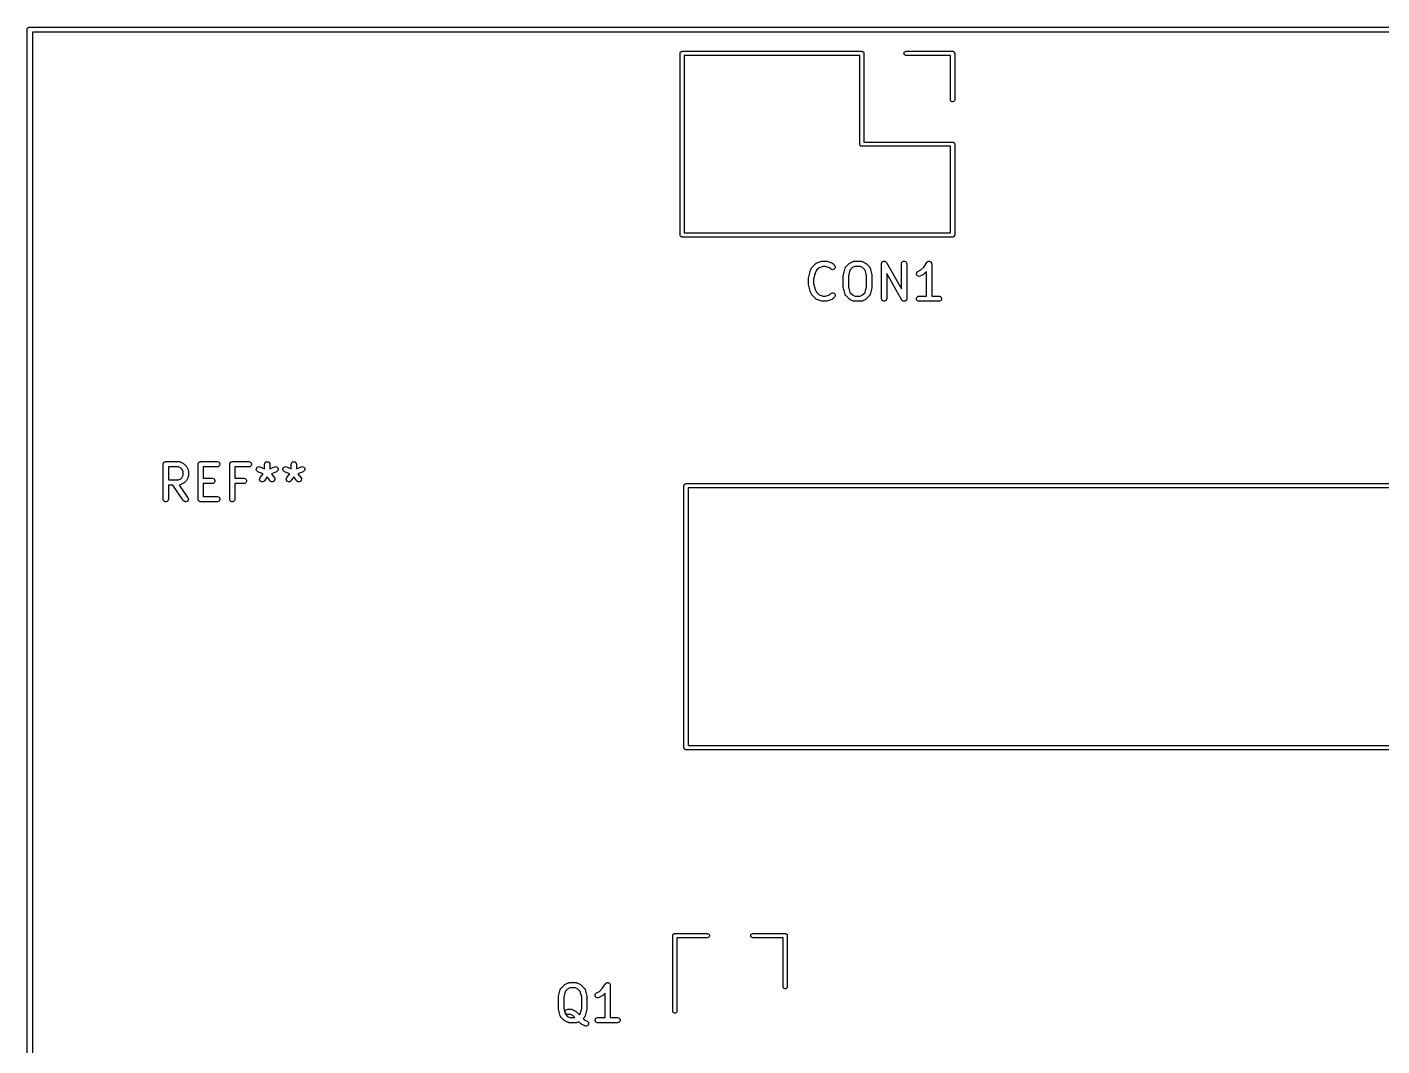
# Model space of a CAD drawing. Extents: x 70 to 225, y -126 to -70.
# Drawn here: x 70.12 to 108.91, y -98.9 to -69.72 of the extents above; entities that cross this region are included whole.
import ezdxf

# ---------------------------------------------------------------- set-up
doc = ezdxf.new("R2010")
doc.units = 0
doc.header["$MEASUREMENT"] = 0
doc.layers.add('BLACK', color=7, linetype='CONTINUOUS')

msp = doc.modelspace()

# ---------------------------------------------------------------- linework, layer by layer
at = {"layer": 'Black'}
for p, q in [((70.125, -69.8), (70.1261, -69.7935)), ((70.125, -126.4), (70.125, -69.8)), ((70.1261, -69.787), (70.1284, -69.7808)), ((70.1261, -69.7935), (70.1261, -69.787)), ((70.1284, -69.7808), (70.1295, -69.7743)), ((70.1295, -69.7743), (70.1328, -69.7687)), ((70.1328, -69.7687), (70.135, -69.7625)), ((70.135, -69.7625), (70.1393, -69.7575)), ((70.1393, -69.7575), (70.1425, -69.7518)), ((70.1425, -69.7518), (70.1476, -69.7476)), ((70.1476, -69.7476), (70.1518, -69.7425)), ((70.1518, -69.7425), (70.1575, -69.7393)), ((70.1575, -69.7393), (70.1625, -69.735)), ((70.1625, -69.735), (70.1687, -69.7328)), ((70.1687, -69.7328), (70.1743, -69.7295)), ((70.1743, -69.7295), (70.1808, -69.7284)), ((70.1808, -69.7284), (70.187, -69.7261)), ((70.187, -69.7261), (70.1935, -69.7261)), ((70.1935, -69.7261), (70.2, -69.725)), ((70.2, -69.725), (225.2, -69.725)), ((70.275, -69.875), (70.275, -126.325)), ((225.125, -69.875), (70.275, -69.875)), ((88.8213, -70.4773), (88.8223, -70.4722)), ((88.8213, -75.6773), (88.8213, -70.4773)), ((88.8223, -70.4669), (88.8241, -70.462)), ((88.8223, -70.4722), (88.8223, -70.4669)), ((88.8241, -70.462), (88.825, -70.4568)), ((88.825, -70.4568), (88.8276, -70.4523)), ((88.8276, -70.4523), (88.8294, -70.4473)), ((88.8294, -70.4473), (88.8328, -70.4433)), ((88.8328, -70.4433), (88.8354, -70.4388)), ((88.8354, -70.4388), (88.8394, -70.4354)), ((88.8394, -70.4354), (88.8428, -70.4314)), ((88.8428, -70.4314), (88.8473, -70.4287)), ((88.8473, -70.4287), (88.8513, -70.4254)), ((88.8513, -70.4254), (88.8563, -70.4236)), ((88.8563, -70.4236), (88.8608, -70.421)), ((88.8608, -70.421), (88.866, -70.42)), ((88.866, -70.42), (88.8709, -70.4182)), ((88.8709, -70.4182), (88.8762, -70.4182)), ((88.8762, -70.4182), (88.8813, -70.4173)), ((88.8813, -70.4173), (94.0213, -70.4173)), ((88.9413, -70.5373), (88.9413, -75.6173)), ((93.9613, -70.5373), (88.9413, -70.5373)), ((93.9613, -73.0773), (93.9613, -70.5373)), ((94.0213, -70.4173), (94.0265, -70.4182)), ((94.0265, -70.4182), (94.0318, -70.4182)), ((94.0318, -70.4182), (94.0367, -70.42)), ((94.0367, -70.42), (94.0419, -70.421)), ((94.0419, -70.421), (94.0464, -70.4236)), ((94.0464, -70.4236), (94.0513, -70.4254)), ((94.0513, -70.4254), (94.0554, -70.4287)), ((94.0554, -70.4287), (94.0599, -70.4314)), ((94.0599, -70.4314), (94.0633, -70.4354)), ((94.0633, -70.4354), (94.0673, -70.4388)), ((94.0673, -70.4388), (94.0699, -70.4433)), ((94.0699, -70.4433), (94.0733, -70.4473)), ((94.0733, -70.4473), (94.0751, -70.4523)), ((94.0751, -70.4523), (94.0777, -70.4568)), ((94.0777, -70.4568), (94.0786, -70.462)), ((94.0786, -70.462), (94.0804, -70.4669)), ((94.0804, -70.4669), (94.0804, -70.4722)), ((94.0804, -70.4722), (94.0814, -70.4773)), ((94.0814, -70.4773), (94.0814, -73.0173)), ((95.2323, -70.4669), (95.2394, -70.4473)), ((95.2323, -70.4878), (95.2323, -70.4669)), ((95.2394, -70.5073), (95.2323, -70.4878)), ((95.2394, -70.4473), (95.2528, -70.4314)), ((95.2528, -70.5233), (95.2394, -70.5073)), ((95.2528, -70.4314), (95.2708, -70.421)), ((95.2708, -70.5337), (95.2528, -70.5233)), ((95.2708, -70.421), (95.2913, -70.4173)), ((95.2913, -70.5373), (95.2708, -70.5337)), ((95.2913, -70.4173), (96.6213, -70.4173)), ((96.5613, -70.5373), (95.2913, -70.5373)), ((96.5613, -71.8073), (96.5613, -70.5373)), ((96.6213, -70.4173), (96.6265, -70.4182)), ((96.6265, -70.4182), (96.6318, -70.4182)), ((96.6318, -70.4182), (96.6367, -70.42)), ((96.6367, -70.42), (96.6419, -70.421)), ((96.6419, -70.421), (96.6464, -70.4236)), ((96.6464, -70.4236), (96.6513, -70.4254)), ((96.6513, -70.4254), (96.6554, -70.4287)), ((96.6554, -70.4287), (96.6599, -70.4314)), ((96.6599, -70.4314), (96.6633, -70.4354)), ((96.6633, -70.4354), (96.6673, -70.4388)), ((96.6673, -70.4388), (96.6699, -70.4433)), ((96.6699, -70.4433), (96.6733, -70.4473)), ((96.6733, -70.4473), (96.6751, -70.4523)), ((96.6751, -70.4523), (96.6777, -70.4568)), ((96.6777, -70.4568), (96.6786, -70.462)), ((96.6786, -70.462), (96.6804, -70.4669)), ((96.6804, -70.4669), (96.6804, -70.4722)), ((96.6804, -70.4722), (96.6813, -70.4773)), ((96.6813, -70.4773), (96.6813, -71.8073)), ((96.565, -71.8279), (96.5613, -71.8073)), ((96.5754, -71.8459), (96.565, -71.8279)), ((96.5913, -71.8593), (96.5754, -71.8459)), ((96.6109, -71.8664), (96.5913, -71.8593)), ((96.6318, -71.8664), (96.6109, -71.8664)), ((96.6513, -71.8593), (96.6318, -71.8664)), ((96.6673, -71.8459), (96.6513, -71.8593)), ((96.6777, -71.8279), (96.6673, -71.8459)), ((96.6813, -71.8073), (96.6777, -71.8279)), ((93.9623, -73.0825), (93.9613, -73.0773)), ((93.9623, -73.0878), (93.9623, -73.0825)), ((93.9641, -73.0927), (93.9623, -73.0878)), ((93.965, -73.0979), (93.9641, -73.0927)), ((93.9676, -73.1024), (93.965, -73.0979)), ((93.9694, -73.1073), (93.9676, -73.1024)), ((93.9728, -73.1114), (93.9694, -73.1073)), ((93.9754, -73.1159), (93.9728, -73.1114)), ((93.9794, -73.1193), (93.9754, -73.1159)), ((93.9828, -73.1233), (93.9794, -73.1193)), ((93.9873, -73.1259), (93.9828, -73.1233)), ((93.9913, -73.1293), (93.9873, -73.1259)), ((93.9963, -73.1311), (93.9913, -73.1293)), ((94.0008, -73.1337), (93.9963, -73.1311)), ((94.006, -73.1346), (94.0008, -73.1337)), ((94.0109, -73.1364), (94.006, -73.1346)), ((94.0162, -73.1364), (94.0109, -73.1364)), ((94.0213, -73.1373), (94.0162, -73.1364)), ((96.5613, -73.1373), (94.0213, -73.1373)), ((94.0814, -73.0173), (96.6213, -73.0173)), ((96.5613, -75.6173), (96.5613, -73.1373)), ((96.6213, -73.0173), (96.6265, -73.0182)), ((96.6265, -73.0182), (96.6318, -73.0182)), ((96.6318, -73.0182), (96.6367, -73.02)), ((96.6367, -73.02), (96.6419, -73.021)), ((96.6419, -73.021), (96.6464, -73.0236)), ((96.6464, -73.0236), (96.6513, -73.0254)), ((96.6513, -73.0254), (96.6554, -73.0287)), ((96.6554, -73.0287), (96.6599, -73.0314)), ((96.6599, -73.0314), (96.6633, -73.0354)), ((96.6633, -73.0354), (96.6673, -73.0388)), ((96.6673, -73.0388), (96.6699, -73.0433)), ((96.6699, -73.0433), (96.6733, -73.0473)), ((96.6733, -73.0473), (96.6751, -73.0523)), ((96.6751, -73.0523), (96.6777, -73.0568)), ((96.6777, -73.0568), (96.6786, -73.062)), ((96.6786, -73.062), (96.6804, -73.0669)), ((96.6804, -73.0669), (96.6804, -73.0722)), ((96.6804, -73.0722), (96.6813, -73.0773)), ((96.6813, -73.0773), (96.6813, -75.6773)), ((88.9413, -75.6173), (96.5613, -75.6173)), ((88.8223, -75.6825), (88.8213, -75.6773)), ((88.8223, -75.6878), (88.8223, -75.6825)), ((88.8241, -75.6927), (88.8223, -75.6878)), ((88.825, -75.6979), (88.8241, -75.6927)), ((88.8276, -75.7024), (88.825, -75.6979)), ((88.8294, -75.7073), (88.8276, -75.7024)), ((88.8328, -75.7114), (88.8294, -75.7073)), ((88.8354, -75.7159), (88.8328, -75.7114)), ((88.8394, -75.7193), (88.8354, -75.7159)), ((88.8428, -75.7233), (88.8394, -75.7193)), ((88.8473, -75.7259), (88.8428, -75.7233)), ((88.8513, -75.7293), (88.8473, -75.7259)), ((88.8563, -75.7311), (88.8513, -75.7293)), ((88.8608, -75.7337), (88.8563, -75.7311)), ((88.866, -75.7346), (88.8608, -75.7337)), ((88.8709, -75.7364), (88.866, -75.7346)), ((88.8762, -75.7364), (88.8709, -75.7364)), ((88.8813, -75.7373), (88.8762, -75.7364)), ((96.6213, -75.7373), (88.8813, -75.7373)), ((96.6265, -75.7364), (96.6213, -75.7373)), ((96.6318, -75.7364), (96.6265, -75.7364)), ((96.6367, -75.7346), (96.6318, -75.7364)), ((96.6419, -75.7337), (96.6367, -75.7346)), ((96.6464, -75.7311), (96.6419, -75.7337)), ((96.6513, -75.7293), (96.6464, -75.7311)), ((96.6554, -75.7259), (96.6513, -75.7293)), ((96.6599, -75.7233), (96.6554, -75.7259)), ((96.6633, -75.7193), (96.6599, -75.7233)), ((96.6673, -75.7159), (96.6633, -75.7193)), ((96.6699, -75.7114), (96.6673, -75.7159)), ((96.6733, -75.7073), (96.6699, -75.7114)), ((96.6751, -75.7024), (96.6733, -75.7073)), ((96.6777, -75.6979), (96.6751, -75.7024)), ((96.6786, -75.6927), (96.6777, -75.6979)), ((96.6804, -75.6878), (96.6786, -75.6927)), ((96.6813, -75.6773), (96.6804, -75.6825)), ((96.6804, -75.6825), (96.6804, -75.6878)), ((92.4939, -76.9128), (92.5415, -76.7223)), ((92.5415, -76.7223), (92.5449, -76.7148)), ((92.5449, -76.7148), (92.5472, -76.7069)), ((92.5472, -76.7069), (92.5948, -76.6117)), ((92.5948, -76.6117), (92.602, -76.602)), ((92.602, -76.602), (92.6089, -76.5922)), ((92.6089, -76.5922), (92.7041, -76.497)), ((92.6851, -76.7667), (92.6417, -76.9402)), ((92.7235, -76.6897), (92.6851, -76.7667)), ((92.7041, -76.497), (92.7077, -76.4945)), ((92.7077, -76.4945), (92.7105, -76.4913)), ((92.7105, -76.4913), (92.7182, -76.4871)), ((92.7182, -76.4871), (92.7254, -76.482)), ((92.7977, -76.6156), (92.7235, -76.6897)), ((92.7254, -76.482), (92.7296, -76.4809)), ((92.7296, -76.4809), (92.7334, -76.4788)), ((92.7334, -76.4788), (92.8763, -76.4312)), ((92.9122, -76.5774), (92.7977, -76.6156)), ((92.8763, -76.4312), (92.8882, -76.4295)), ((92.8882, -76.4295), (92.9, -76.4274)), ((92.9, -76.4274), (92.9952, -76.4274)), ((92.9831, -76.5774), (92.9122, -76.5774)), ((93.0976, -76.6156), (92.9831, -76.5774)), ((92.9952, -76.4274), (93.0071, -76.4295)), ((93.0071, -76.4295), (93.019, -76.4312)), ((93.019, -76.4312), (93.1618, -76.4788)), ((93.1327, -76.6507), (93.0976, -76.6156)), ((93.154, -76.6656), (93.1327, -76.6507)), ((93.1792, -76.6723), (93.154, -76.6656)), ((93.1618, -76.4788), (93.1656, -76.4809)), ((93.1656, -76.4809), (93.1698, -76.482)), ((93.1698, -76.482), (93.177, -76.4871)), ((93.177, -76.4871), (93.1847, -76.4913)), ((93.2051, -76.6701), (93.1792, -76.6723)), ((93.1847, -76.4913), (93.1876, -76.4945)), ((93.1876, -76.4945), (93.1911, -76.497)), ((93.1911, -76.497), (93.2387, -76.5446)), ((93.2287, -76.6591), (93.2051, -76.6701)), ((93.2472, -76.6406), (93.2287, -76.6591)), ((93.2387, -76.5446), (93.2537, -76.5659)), ((93.2582, -76.617), (93.2472, -76.6406)), ((93.2537, -76.5659), (93.2604, -76.5911)), ((93.2604, -76.5911), (93.2582, -76.617)), ((93.4939, -76.8175), (93.5415, -76.627)), ((93.5415, -76.627), (93.5445, -76.6205)), ((93.5445, -76.6205), (93.5463, -76.6135)), ((93.5463, -76.6135), (93.5497, -76.6087)), ((93.5497, -76.6087), (93.5521, -76.6033)), ((93.5521, -76.6033), (93.5571, -76.5981)), ((93.5571, -76.5981), (93.5613, -76.5922)), ((93.5613, -76.5922), (93.6565, -76.497)), ((93.682, -76.6836), (93.6417, -76.8449)), ((93.6565, -76.497), (93.6663, -76.4901)), ((93.6663, -76.4901), (93.676, -76.4829)), ((93.676, -76.4829), (93.7712, -76.4353)), ((93.754, -76.6116), (93.682, -76.6836)), ((93.8225, -76.5774), (93.754, -76.6116)), ((93.7712, -76.4353), (93.7754, -76.4341)), ((93.7754, -76.4341), (93.7791, -76.4319)), ((93.7791, -76.4319), (93.7878, -76.4304)), ((93.7878, -76.4304), (93.7962, -76.4279)), ((93.7962, -76.4279), (93.8005, -76.4281)), ((93.8005, -76.4281), (93.8048, -76.4274)), ((93.8048, -76.4274), (93.9952, -76.4274)), ((93.9775, -76.5774), (93.8225, -76.5774)), ((94.046, -76.6116), (93.9775, -76.5774)), ((93.9952, -76.4274), (93.9995, -76.4281)), ((93.9995, -76.4281), (94.0038, -76.4279)), ((94.0038, -76.4279), (94.0122, -76.4304)), ((94.0122, -76.4304), (94.0209, -76.4319)), ((94.0209, -76.4319), (94.0246, -76.4341)), ((94.0246, -76.4341), (94.0288, -76.4353)), ((94.0288, -76.4353), (94.124, -76.4829)), ((94.118, -76.6836), (94.046, -76.6116)), ((94.1583, -76.8449), (94.118, -76.6836)), ((94.124, -76.4829), (94.1337, -76.4901)), ((94.1337, -76.4901), (94.1435, -76.497)), ((94.1435, -76.497), (94.2387, -76.5922)), ((94.2387, -76.5922), (94.2429, -76.5981)), ((94.2429, -76.5981), (94.2479, -76.6033)), ((94.2479, -76.6033), (94.2503, -76.6087)), ((94.2503, -76.6087), (94.2537, -76.6135)), ((94.2537, -76.6135), (94.2555, -76.6205)), ((94.2555, -76.6205), (94.2585, -76.627)), ((94.2585, -76.627), (94.3061, -76.8175)), ((94.5869, -76.5024), (94.5881, -76.4958)), ((94.5869, -77.5024), (94.5869, -76.5024)), ((94.5881, -76.489), (94.5903, -76.483)), ((94.5881, -76.4958), (94.5881, -76.489)), ((94.5903, -76.483), (94.5914, -76.4767)), ((94.5914, -76.4767), (94.5948, -76.4709)), ((94.5948, -76.4709), (94.5971, -76.4646)), ((94.5971, -76.4646), (94.6013, -76.4597)), ((94.6013, -76.4597), (94.6045, -76.4542)), ((94.6045, -76.4542), (94.6096, -76.4498)), ((94.6096, -76.4498), (94.614, -76.4447)), ((94.614, -76.4447), (94.6195, -76.4415)), ((94.6195, -76.4415), (94.6244, -76.4374)), ((94.6244, -76.4374), (94.6307, -76.4351)), ((94.6307, -76.4351), (94.6366, -76.4318)), ((94.6366, -76.4318), (94.6429, -76.4307)), ((94.6429, -76.4307), (94.6489, -76.4285)), ((94.6489, -76.4285), (94.6556, -76.4285)), ((94.6556, -76.4285), (94.6622, -76.4274)), ((94.6622, -76.4274), (94.6685, -76.4285)), ((94.6685, -76.4285), (94.6749, -76.4285)), ((94.6749, -76.4285), (94.6813, -76.4308)), ((94.6813, -76.4308), (94.6879, -76.432)), ((94.6879, -76.432), (94.6934, -76.4352)), ((94.6934, -76.4352), (94.6994, -76.4374)), ((94.6994, -76.4374), (94.7046, -76.4418)), ((94.7046, -76.4418), (94.7104, -76.4451)), ((94.7104, -76.4451), (94.7145, -76.4501)), ((94.7145, -76.4501), (94.7194, -76.4542)), ((94.7194, -76.4542), (94.7227, -76.46)), ((94.7227, -76.46), (94.727, -76.4652)), ((94.727, -76.4652), (95.1583, -77.22)), ((95.1682, -77.5396), (94.7369, -76.7848)), ((94.7369, -76.7848), (94.7369, -77.5024)), ((95.1583, -76.5024), (95.1629, -76.4767)), ((95.1583, -77.22), (95.1583, -76.5024)), ((95.1629, -76.4767), (95.1759, -76.4542)), ((95.1759, -76.4542), (95.1958, -76.4374)), ((95.1958, -76.4374), (95.2203, -76.4285)), ((95.2203, -76.4285), (95.2464, -76.4285)), ((95.2464, -76.4285), (95.2708, -76.4374)), ((95.2708, -76.4374), (95.2908, -76.4542)), ((95.2908, -76.4542), (95.3038, -76.4767)), ((95.3038, -76.4767), (95.3083, -76.5024)), ((95.3083, -76.5024), (95.3083, -77.5024)), ((95.587, -76.7836), (95.5931, -76.7583)), ((95.59, -76.8095), (95.587, -76.7836)), ((95.5931, -76.7583), (95.6074, -76.7365)), ((95.6074, -76.7365), (95.6284, -76.721)), ((95.6284, -76.721), (95.7127, -76.6788)), ((95.7127, -76.6788), (95.7941, -76.5975)), ((95.7941, -76.5975), (95.8852, -76.4608)), ((95.8102, -76.7935), (95.8003, -76.8004)), ((95.8726, -76.7311), (95.8102, -76.7935)), ((95.8726, -77.4274), (95.8726, -76.7311)), ((95.8852, -76.4608), (95.8881, -76.4578)), ((95.8881, -76.4578), (95.8902, -76.4542)), ((95.8902, -76.4542), (95.897, -76.4484)), ((95.897, -76.4484), (95.9032, -76.4419)), ((95.9032, -76.4419), (95.9069, -76.4401)), ((95.9069, -76.4401), (95.9101, -76.4374)), ((95.9101, -76.4374), (95.9185, -76.4344)), ((95.9185, -76.4344), (95.9266, -76.4304)), ((95.9266, -76.4304), (95.9307, -76.4299)), ((95.9307, -76.4299), (95.9346, -76.4285)), ((95.9346, -76.4285), (95.9435, -76.4285)), ((95.9435, -76.4285), (95.9524, -76.4275)), ((95.9524, -76.4275), (95.9565, -76.4285)), ((95.9565, -76.4285), (95.9606, -76.4285)), ((95.9606, -76.4285), (95.9691, -76.4316)), ((95.9691, -76.4316), (95.9778, -76.4337)), ((95.9778, -76.4337), (95.9812, -76.436)), ((95.9812, -76.436), (95.9851, -76.4374)), ((95.9851, -76.4374), (95.992, -76.4432)), ((95.992, -76.4432), (95.9994, -76.4481)), ((95.9994, -76.4481), (96.0019, -76.4515)), ((96.0019, -76.4515), (96.0051, -76.4542)), ((96.0051, -76.4542), (96.0095, -76.4619)), ((96.0095, -76.4619), (96.0148, -76.4691)), ((96.0148, -76.4691), (96.016, -76.4731)), ((96.016, -76.4731), (96.0181, -76.4767)), ((96.0181, -76.4767), (96.0197, -76.4855)), ((96.0197, -76.4855), (96.0222, -76.4941)), ((96.0222, -76.4941), (96.0219, -76.4983)), ((96.0219, -76.4983), (96.0226, -76.5024)), ((96.0226, -76.5024), (96.0226, -77.4274)), ((92.4917, -76.931), (92.4933, -76.9219)), ((92.4917, -77.0738), (92.4917, -76.931)), ((92.4933, -77.0828), (92.4917, -77.0738)), ((92.4933, -76.9219), (92.4939, -76.9128)), ((92.4939, -77.092), (92.4933, -77.0828)), ((92.5415, -77.2825), (92.4939, -77.092)), ((92.6417, -76.9402), (92.6417, -77.0646)), ((92.6417, -77.0646), (92.6851, -77.2381)), ((93.4917, -76.8357), (93.4933, -76.8267)), ((93.4917, -77.169), (93.4917, -76.8357)), ((93.4933, -77.1781), (93.4917, -77.169)), ((93.4933, -76.8267), (93.4939, -76.8175)), ((93.4939, -77.1872), (93.4933, -77.1781)), ((93.6417, -76.8449), (93.6417, -77.1598)), ((93.6417, -77.1598), (93.682, -77.3212)), ((94.118, -77.3212), (94.1583, -77.1598)), ((94.1583, -77.1598), (94.1583, -76.8449)), ((94.3061, -76.8175), (94.3067, -76.8267)), ((94.3067, -77.1781), (94.3061, -77.1872)), ((94.3067, -76.8267), (94.3083, -76.8357)), ((94.3083, -77.169), (94.3067, -77.1781)), ((94.3083, -76.8357), (94.3083, -77.169)), ((95.6017, -76.8328), (95.59, -76.8095)), ((95.6206, -76.8507), (95.6017, -76.8328)), ((95.6445, -76.861), (95.6206, -76.8507)), ((95.6705, -76.8626), (95.6445, -76.861)), ((95.6954, -76.8552), (95.6705, -76.8626)), ((95.7907, -76.8076), (95.6954, -76.8552)), ((95.8003, -76.8004), (95.7907, -76.8076)), ((92.5449, -77.29), (92.5415, -77.2825)), ((92.5472, -77.2978), (92.5449, -77.29)), ((92.5948, -77.3931), (92.5472, -77.2978)), ((92.602, -77.4027), (92.5948, -77.3931)), ((92.6089, -77.4126), (92.602, -77.4027)), ((92.7041, -77.5078), (92.6089, -77.4126)), ((92.6851, -77.2381), (92.7235, -77.3151)), ((92.7077, -77.5103), (92.7041, -77.5078)), ((92.7105, -77.5135), (92.7077, -77.5103)), ((92.7182, -77.5177), (92.7105, -77.5135)), ((92.7254, -77.5227), (92.7182, -77.5177)), ((92.7235, -77.3151), (92.7977, -77.3892)), ((92.7296, -77.5239), (92.7254, -77.5227)), ((92.7334, -77.5259), (92.7296, -77.5239)), ((92.8763, -77.5735), (92.7334, -77.5259)), ((92.7977, -77.3892), (92.9122, -77.4274)), ((92.8882, -77.5753), (92.8763, -77.5735)), ((92.9122, -77.4274), (92.9831, -77.4274)), ((92.9831, -77.4274), (93.0976, -77.3892)), ((93.019, -77.5735), (93.0071, -77.5753)), ((93.1618, -77.5259), (93.019, -77.5735)), ((93.0976, -77.3892), (93.1327, -77.3541)), ((93.1327, -77.3541), (93.154, -77.3392)), ((93.154, -77.3392), (93.1792, -77.3324)), ((93.1656, -77.5239), (93.1618, -77.5259)), ((93.1698, -77.5227), (93.1656, -77.5239)), ((93.177, -77.5177), (93.1698, -77.5227)), ((93.1847, -77.5135), (93.177, -77.5177)), ((93.1792, -77.3324), (93.2051, -77.3347)), ((93.1876, -77.5103), (93.1847, -77.5135)), ((93.1911, -77.5078), (93.1876, -77.5103)), ((93.2387, -77.4602), (93.1911, -77.5078)), ((93.2051, -77.3347), (93.2287, -77.3457)), ((93.2287, -77.3457), (93.2472, -77.3641)), ((93.2537, -77.4388), (93.2387, -77.4602)), ((93.2472, -77.3641), (93.2582, -77.3877)), ((93.2604, -77.4137), (93.2537, -77.4388)), ((93.2582, -77.3877), (93.2604, -77.4137)), ((93.5415, -77.3777), (93.4939, -77.1872)), ((93.5445, -77.3843), (93.5415, -77.3777)), ((93.5463, -77.3912), (93.5445, -77.3843)), ((93.5497, -77.3961), (93.5463, -77.3912)), ((93.5521, -77.4015), (93.5497, -77.3961)), ((93.5571, -77.4067), (93.5521, -77.4015)), ((93.5613, -77.4126), (93.5571, -77.4067)), ((93.6565, -77.5078), (93.5613, -77.4126)), ((93.6663, -77.5147), (93.6565, -77.5078)), ((93.676, -77.5218), (93.6663, -77.5147)), ((93.7712, -77.5695), (93.676, -77.5218)), ((93.682, -77.3212), (93.754, -77.3931)), ((93.754, -77.3931), (93.8225, -77.4274)), ((93.7754, -77.5707), (93.7712, -77.5695)), ((93.7791, -77.5729), (93.7754, -77.5707)), ((93.7878, -77.5744), (93.7791, -77.5729)), ((93.7962, -77.5769), (93.7878, -77.5744)), ((93.8225, -77.4274), (93.9775, -77.4274)), ((93.9775, -77.4274), (94.046, -77.3931)), ((94.0122, -77.5744), (94.0038, -77.5769)), ((94.0209, -77.5729), (94.0122, -77.5744)), ((94.0246, -77.5707), (94.0209, -77.5729)), ((94.0288, -77.5695), (94.0246, -77.5707)), ((94.124, -77.5218), (94.0288, -77.5695)), ((94.046, -77.3931), (94.118, -77.3212)), ((94.1337, -77.5147), (94.124, -77.5218)), ((94.1435, -77.5078), (94.1337, -77.5147)), ((94.2387, -77.4126), (94.1435, -77.5078)), ((94.2429, -77.4067), (94.2387, -77.4126)), ((94.2479, -77.4015), (94.2429, -77.4067)), ((94.2503, -77.3961), (94.2479, -77.4015)), ((94.2537, -77.3912), (94.2503, -77.3961)), ((94.2555, -77.3843), (94.2537, -77.3912)), ((94.2585, -77.3777), (94.2555, -77.3843)), ((94.3061, -77.1872), (94.2585, -77.3777)), ((94.5914, -77.528), (94.5869, -77.5024)), ((94.6045, -77.5506), (94.5914, -77.528)), ((94.6244, -77.5673), (94.6045, -77.5506)), ((94.6489, -77.5762), (94.6244, -77.5673)), ((94.6994, -77.5673), (94.6749, -77.5762)), ((94.7194, -77.5506), (94.6994, -77.5673)), ((94.7324, -77.528), (94.7194, -77.5506)), ((94.7369, -77.5024), (94.7324, -77.528)), ((95.1725, -77.5448), (95.1682, -77.5396)), ((95.1759, -77.5506), (95.1725, -77.5448)), ((95.1808, -77.5547), (95.1759, -77.5506)), ((95.1849, -77.5596), (95.1808, -77.5547)), ((95.1907, -77.563), (95.1849, -77.5596)), ((95.1958, -77.5673), (95.1907, -77.563)), ((95.2018, -77.5695), (95.1958, -77.5673)), ((95.2074, -77.5727), (95.2018, -77.5695)), ((95.214, -77.5739), (95.2074, -77.5727)), ((95.2203, -77.5762), (95.214, -77.5739)), ((95.2524, -77.5741), (95.2464, -77.5762)), ((95.2587, -77.573), (95.2524, -77.5741)), ((95.2645, -77.5696), (95.2587, -77.573)), ((95.2708, -77.5673), (95.2645, -77.5696)), ((95.2757, -77.5632), (95.2708, -77.5673)), ((95.2813, -77.56), (95.2757, -77.5632)), ((95.2856, -77.5549), (95.2813, -77.56)), ((95.2908, -77.5506), (95.2856, -77.5549)), ((95.294, -77.5451), (95.2908, -77.5506)), ((95.2981, -77.5402), (95.294, -77.5451)), ((95.3004, -77.5339), (95.2981, -77.5402)), ((95.3038, -77.528), (95.3004, -77.5339)), ((95.3049, -77.5217), (95.3038, -77.528)), ((95.3071, -77.5157), (95.3049, -77.5217)), ((95.3072, -77.509), (95.3071, -77.5157)), ((95.3083, -77.5024), (95.3072, -77.509)), ((95.588, -77.4894), (95.597, -77.4649)), ((95.588, -77.5154), (95.588, -77.4894)), ((95.597, -77.5399), (95.588, -77.5154)), ((95.597, -77.4649), (95.6137, -77.4449)), ((95.6137, -77.5598), (95.597, -77.5399)), ((95.6137, -77.4449), (95.6363, -77.4319)), ((95.6363, -77.5729), (95.6137, -77.5598)), ((95.6363, -77.4319), (95.6619, -77.4274)), ((95.6619, -77.5774), (95.6363, -77.5729)), ((95.6619, -77.4274), (95.8726, -77.4274)), ((96.0226, -77.4274), (96.2333, -77.4274)), ((96.2333, -77.4274), (96.259, -77.4319)), ((96.259, -77.5729), (96.2333, -77.5774)), ((96.259, -77.4319), (96.2815, -77.4449)), ((96.2815, -77.5598), (96.259, -77.5729)), ((96.2815, -77.4449), (96.2983, -77.4649)), ((96.2983, -77.5399), (96.2815, -77.5598)), ((96.2983, -77.4649), (96.3072, -77.4894)), ((96.3072, -77.5154), (96.2983, -77.5399)), ((96.3072, -77.4894), (96.3072, -77.5154)), ((92.9, -77.5774), (92.8882, -77.5753)), ((92.9952, -77.5774), (92.9, -77.5774)), ((93.0071, -77.5753), (92.9952, -77.5774)), ((93.8005, -77.5766), (93.7962, -77.5769)), ((93.8048, -77.5774), (93.8005, -77.5766)), ((93.9952, -77.5774), (93.8048, -77.5774)), ((93.9995, -77.5766), (93.9952, -77.5774)), ((94.0038, -77.5769), (93.9995, -77.5766)), ((94.6749, -77.5762), (94.6489, -77.5762)), ((95.2267, -77.5762), (95.2203, -77.5762)), ((95.233, -77.5774), (95.2267, -77.5762)), ((95.2396, -77.5762), (95.233, -77.5774)), ((95.2464, -77.5762), (95.2396, -77.5762)), ((96.2333, -77.5774), (95.6619, -77.5774)), ((74.0214, -82.2294), (74.0236, -82.2232)), ((74.0214, -82.2359), (74.0214, -82.2294)), ((74.0236, -82.2232), (74.0248, -82.2167)), ((74.0248, -82.2167), (74.028, -82.211)), ((74.028, -82.211), (74.0303, -82.2049)), ((74.0303, -82.2049), (74.0345, -82.1999)), ((74.0345, -82.1999), (74.0378, -82.1942)), ((74.0378, -82.1942), (74.0428, -82.19)), ((74.0428, -82.19), (74.047, -82.1849)), ((74.047, -82.1849), (74.0527, -82.1816)), ((74.0527, -82.1816), (74.0577, -82.1774)), ((74.0577, -82.1774), (74.0639, -82.1752)), ((74.0639, -82.1752), (74.0696, -82.1719)), ((74.0696, -82.1719), (74.076, -82.1708)), ((74.076, -82.1708), (74.0822, -82.1685)), ((74.0822, -82.1685), (74.0888, -82.1685)), ((74.0888, -82.1685), (74.0952, -82.1674)), ((74.0952, -82.1674), (74.4762, -82.1674)), ((74.4762, -82.1674), (74.4804, -82.1681)), ((74.4804, -82.1681), (74.4848, -82.1679)), ((74.4848, -82.1679), (74.4932, -82.1704)), ((74.4932, -82.1704), (74.5018, -82.1719)), ((74.5018, -82.1719), (74.5056, -82.1741)), ((74.5056, -82.1741), (74.5097, -82.1753)), ((74.5097, -82.1753), (74.605, -82.2229)), ((74.605, -82.2229), (74.6146, -82.2301)), ((75.0214, -82.2294), (75.0236, -82.2232)), ((75.0214, -82.2359), (75.0214, -82.2294)), ((75.0236, -82.2232), (75.0248, -82.2167)), ((75.0248, -82.2167), (75.028, -82.211)), ((75.028, -82.211), (75.0303, -82.2049)), ((75.0303, -82.2049), (75.0345, -82.1999)), ((75.0345, -82.1999), (75.0378, -82.1942)), ((75.0378, -82.1942), (75.0428, -82.19)), ((75.0428, -82.19), (75.047, -82.1849)), ((75.047, -82.1849), (75.0527, -82.1816)), ((75.0527, -82.1816), (75.0577, -82.1774)), ((75.0577, -82.1774), (75.0639, -82.1752)), ((75.0639, -82.1752), (75.0696, -82.1719)), ((75.0696, -82.1719), (75.076, -82.1708)), ((75.076, -82.1708), (75.0822, -82.1685)), ((75.0822, -82.1685), (75.0888, -82.1685)), ((75.0888, -82.1685), (75.0952, -82.1674)), ((75.0952, -82.1674), (75.5714, -82.1674)), ((75.5714, -82.1674), (75.5971, -82.1719)), ((75.5971, -82.1719), (75.6196, -82.1849)), ((75.6196, -82.1849), (75.6364, -82.2049)), ((75.6364, -82.2049), (75.6453, -82.2294)), ((75.6453, -82.2294), (75.6453, -82.2554)), ((75.9261, -82.2294), (75.9284, -82.2232)), ((75.9261, -82.2359), (75.9261, -82.2294)), ((75.9284, -82.2232), (75.9295, -82.2167)), ((75.9295, -82.2167), (75.9328, -82.211)), ((75.9328, -82.211), (75.935, -82.2049)), ((75.935, -82.2049), (75.9393, -82.1999)), ((75.9393, -82.1999), (75.9425, -82.1942)), ((75.9425, -82.1942), (75.9476, -82.19)), ((75.9476, -82.19), (75.9518, -82.1849)), ((75.9518, -82.1849), (75.9575, -82.1816)), ((75.9575, -82.1816), (75.9625, -82.1774)), ((75.9625, -82.1774), (75.9687, -82.1752)), ((75.9687, -82.1752), (75.9743, -82.1719)), ((75.9743, -82.1719), (75.9808, -82.1708)), ((75.9808, -82.1708), (75.987, -82.1685)), ((75.987, -82.1685), (75.9935, -82.1685)), ((75.9935, -82.1685), (76, -82.1674)), ((76, -82.1674), (76.4762, -82.1674)), ((76.4762, -82.1674), (76.5018, -82.1719)), ((76.5018, -82.1719), (76.5244, -82.1849)), ((76.5244, -82.1849), (76.5411, -82.2049)), ((76.5411, -82.2049), (76.5501, -82.2294)), ((76.5501, -82.2294), (76.5501, -82.2554)), ((76.925, -82.2424), (76.9295, -82.2167)), ((76.9295, -82.2167), (76.9425, -82.1942)), ((76.9425, -82.1942), (76.9625, -82.1774)), ((76.9625, -82.1774), (76.987, -82.1685)), ((76.987, -82.1685), (77.013, -82.1685)), ((77.013, -82.1685), (77.0375, -82.1774)), ((77.0375, -82.1774), (77.0575, -82.1942)), ((77.0575, -82.1942), (77.0705, -82.2167)), ((77.0705, -82.2167), (77.075, -82.2424)), ((77.6869, -82.2424), (77.6914, -82.2167)), ((77.6914, -82.2167), (77.7045, -82.1942)), ((77.7045, -82.1942), (77.7244, -82.1774)), ((77.7244, -82.1774), (77.7489, -82.1685)), ((77.7489, -82.1685), (77.7749, -82.1685)), ((77.7749, -82.1685), (77.7994, -82.1774)), ((77.7994, -82.1774), (77.8194, -82.1942)), ((77.8194, -82.1942), (77.8324, -82.2167)), ((77.8324, -82.2167), (77.8369, -82.2424)), ((74.0202, -82.2424), (74.0214, -82.2359)), ((74.0202, -83.2424), (74.0202, -82.2424)), ((74.1702, -82.3174), (74.1702, -82.6912)), ((74.4585, -82.3174), (74.1702, -82.3174)), ((74.527, -82.3516), (74.4585, -82.3174)), ((74.5574, -82.382), (74.527, -82.3516)), ((74.5917, -82.4506), (74.5574, -82.382)), ((74.5574, -82.6265), (74.5917, -82.558)), ((74.5917, -82.558), (74.5917, -82.4506)), ((74.6146, -82.2301), (74.6245, -82.237)), ((74.6245, -82.237), (74.6721, -82.2846)), ((74.6721, -82.2846), (74.679, -82.2944)), ((74.679, -82.2944), (74.6861, -82.3041)), ((74.6861, -82.3041), (74.7337, -82.3993)), ((74.7337, -82.6093), (74.6861, -82.7045)), ((74.7337, -82.3993), (74.735, -82.4035)), ((74.735, -82.6051), (74.7337, -82.6093)), ((74.735, -82.4035), (74.7371, -82.4072)), ((74.7371, -82.6014), (74.735, -82.6051)), ((74.7371, -82.4072), (74.7387, -82.4159)), ((74.7387, -82.5927), (74.7371, -82.6014)), ((74.7387, -82.4159), (74.7412, -82.4243)), ((74.7412, -82.5843), (74.7387, -82.5927)), ((74.7412, -82.4243), (74.7409, -82.4286)), ((74.7409, -82.4286), (74.7417, -82.4329)), ((74.7417, -82.5757), (74.7409, -82.58)), ((74.7409, -82.58), (74.7412, -82.5843)), ((74.7417, -82.4329), (74.7417, -82.5757)), ((75.0202, -82.2424), (75.0214, -82.2359)), ((75.0202, -83.2424), (75.0202, -82.2424)), ((75.5714, -82.3174), (75.1702, -82.3174)), ((75.1702, -82.3174), (75.1702, -82.6436)), ((75.5971, -82.3129), (75.5714, -82.3174)), ((75.6196, -82.2998), (75.5971, -82.3129)), ((75.6364, -82.2799), (75.6196, -82.2998)), ((75.6453, -82.2554), (75.6364, -82.2799)), ((75.925, -82.2424), (75.9261, -82.2359)), ((75.925, -83.2424), (75.925, -82.2424)), ((76.4762, -82.3174), (76.075, -82.3174)), ((76.075, -82.3174), (76.075, -82.6436)), ((76.5018, -82.3129), (76.4762, -82.3174)), ((76.5244, -82.2998), (76.5018, -82.3129)), ((76.5411, -82.2799), (76.5244, -82.2998)), ((76.5501, -82.2554), (76.5411, -82.2799)), ((76.6877, -82.3959), (76.6885, -82.3699)), ((76.6958, -82.4207), (76.6877, -82.3959)), ((76.6885, -82.3699), (76.6982, -82.3457)), ((76.7119, -82.4411), (76.6958, -82.4207)), ((76.6982, -82.3457), (76.7155, -82.3263)), ((76.7341, -82.4549), (76.7119, -82.4411)), ((76.7155, -82.3263), (76.7385, -82.314)), ((76.8813, -82.5138), (76.7341, -82.4549)), ((76.7385, -82.314), (76.7643, -82.3103)), ((76.7643, -82.3103), (76.7898, -82.3156)), ((76.7898, -82.3156), (76.925, -82.3697)), ((76.7971, -82.626), (76.8813, -82.5138)), ((77, -82.6055), (76.9171, -82.716)), ((76.925, -82.3697), (76.925, -82.2424)), ((77.0829, -82.716), (77, -82.6055)), ((77.075, -82.2424), (77.075, -82.3697)), ((77.075, -82.3697), (77.2102, -82.3156)), ((77.2659, -82.4549), (77.1187, -82.5138)), ((77.1187, -82.5138), (77.2029, -82.626)), ((77.2102, -82.3156), (77.2357, -82.3103)), ((77.2357, -82.3103), (77.2615, -82.314)), ((77.2615, -82.314), (77.2845, -82.3263)), ((77.2881, -82.4411), (77.2659, -82.4549)), ((77.2845, -82.3263), (77.3018, -82.3457)), ((77.3042, -82.4207), (77.2881, -82.4411)), ((77.3018, -82.3457), (77.3115, -82.3699)), ((77.3123, -82.3959), (77.3042, -82.4207)), ((77.3115, -82.3699), (77.3123, -82.3959)), ((77.4496, -82.3959), (77.4504, -82.3699)), ((77.4577, -82.4207), (77.4496, -82.3959)), ((77.4504, -82.3699), (77.4601, -82.3457)), ((77.4738, -82.4411), (77.4577, -82.4207)), ((77.4601, -82.3457), (77.4774, -82.3263)), ((77.496, -82.4549), (77.4738, -82.4411)), ((77.4774, -82.3263), (77.5004, -82.314)), ((77.6432, -82.5138), (77.496, -82.4549)), ((77.5004, -82.314), (77.5262, -82.3103)), ((77.5262, -82.3103), (77.5517, -82.3156)), ((77.5517, -82.3156), (77.6869, -82.3697)), ((77.559, -82.626), (77.6432, -82.5138)), ((77.7619, -82.6055), (77.679, -82.716)), ((77.6869, -82.3697), (77.6869, -82.2424)), ((77.8448, -82.716), (77.7619, -82.6055)), ((77.8369, -82.2424), (77.8369, -82.3697)), ((77.8369, -82.3697), (77.9721, -82.3156)), ((78.0279, -82.4549), (77.8806, -82.5138)), ((77.8806, -82.5138), (77.9648, -82.626)), ((77.9721, -82.3156), (77.9976, -82.3103)), ((77.9976, -82.3103), (78.0234, -82.314)), ((78.0234, -82.314), (78.0464, -82.3263)), ((78.05, -82.4411), (78.0279, -82.4549)), ((78.0464, -82.3263), (78.0637, -82.3457)), ((78.0661, -82.4207), (78.05, -82.4411)), ((78.0637, -82.3457), (78.0734, -82.3699)), ((78.0742, -82.3959), (78.0661, -82.4207)), ((78.0734, -82.3699), (78.0742, -82.3959)), ((74.1702, -82.6912), (74.4585, -82.6912)), ((74.2943, -82.8412), (74.1702, -82.8412)), ((74.1702, -82.8412), (74.1702, -83.2424)), ((74.6052, -83.2854), (74.2943, -82.8412)), ((74.4585, -82.6912), (74.527, -82.6569)), ((74.4804, -82.8404), (74.4773, -82.841)), ((74.4773, -82.841), (74.7281, -83.1994)), ((74.4848, -82.8407), (74.4804, -82.8404)), ((74.4932, -82.8382), (74.4848, -82.8407)), ((74.5018, -82.8367), (74.4932, -82.8382)), ((74.5056, -82.8345), (74.5018, -82.8367)), ((74.5097, -82.8333), (74.5056, -82.8345)), ((74.605, -82.7857), (74.5097, -82.8333)), ((74.527, -82.6569), (74.5574, -82.6265)), ((74.6146, -82.7785), (74.605, -82.7857)), ((74.6245, -82.7716), (74.6146, -82.7785)), ((74.6721, -82.724), (74.6245, -82.7716)), ((74.679, -82.7142), (74.6721, -82.724)), ((74.6861, -82.7045), (74.679, -82.7142)), ((75.1702, -82.6436), (75.4286, -82.6436)), ((75.4286, -82.7936), (75.1702, -82.7936)), ((75.1702, -82.7936), (75.1702, -83.1674)), ((75.4286, -82.6436), (75.4542, -82.6481)), ((75.4542, -82.789), (75.4286, -82.7936)), ((75.4542, -82.6481), (75.4768, -82.6611)), ((75.4768, -82.776), (75.4542, -82.789)), ((75.4768, -82.6611), (75.4935, -82.6811)), ((75.4935, -82.7561), (75.4768, -82.776)), ((75.4935, -82.6811), (75.5024, -82.7055)), ((75.5024, -82.7316), (75.4935, -82.7561)), ((75.5024, -82.7055), (75.5024, -82.7316)), ((76.075, -82.6436), (76.3333, -82.6436)), ((76.3333, -82.7936), (76.075, -82.7936)), ((76.075, -82.7936), (76.075, -83.2424)), ((76.3333, -82.6436), (76.359, -82.6481)), ((76.359, -82.789), (76.3333, -82.7936)), ((76.359, -82.6481), (76.3815, -82.6611)), ((76.3815, -82.776), (76.359, -82.789)), ((76.3815, -82.6611), (76.3983, -82.6811)), ((76.3983, -82.7561), (76.3815, -82.776)), ((76.3983, -82.6811), (76.4072, -82.7055)), ((76.4072, -82.7316), (76.3983, -82.7561)), ((76.4072, -82.7055), (76.4072, -82.7316)), ((76.7823, -82.675), (76.7854, -82.6492)), ((76.7882, -82.7004), (76.7823, -82.675)), ((76.7854, -82.6492), (76.7971, -82.626)), ((76.8024, -82.7222), (76.7882, -82.7004)), ((76.8232, -82.7379), (76.8024, -82.7222)), ((76.8482, -82.7454), (76.8232, -82.7379)), ((76.8742, -82.744), (76.8482, -82.7454)), ((76.8981, -82.7338), (76.8742, -82.744)), ((76.9171, -82.716), (76.8981, -82.7338)), ((77.1019, -82.7338), (77.0829, -82.716)), ((77.1258, -82.744), (77.1019, -82.7338)), ((77.1518, -82.7454), (77.1258, -82.744)), ((77.1768, -82.7379), (77.1518, -82.7454)), ((77.1976, -82.7222), (77.1768, -82.7379)), ((77.2118, -82.7004), (77.1976, -82.7222)), ((77.2029, -82.626), (77.2146, -82.6492)), ((77.2177, -82.675), (77.2118, -82.7004)), ((77.2146, -82.6492), (77.2177, -82.675)), ((77.5442, -82.675), (77.5473, -82.6492)), ((77.5501, -82.7004), (77.5442, -82.675)), ((77.5473, -82.6492), (77.559, -82.626)), ((77.5643, -82.7222), (77.5501, -82.7004)), ((77.5852, -82.7379), (77.5643, -82.7222)), ((77.6101, -82.7454), (77.5852, -82.7379)), ((77.6361, -82.744), (77.6101, -82.7454)), ((77.66, -82.7338), (77.6361, -82.744)), ((77.679, -82.716), (77.66, -82.7338)), ((77.8638, -82.7338), (77.8448, -82.716)), ((77.8877, -82.744), (77.8638, -82.7338)), ((77.9137, -82.7454), (77.8877, -82.744)), ((77.9387, -82.7379), (77.9137, -82.7454)), ((77.9595, -82.7222), (77.9387, -82.7379)), ((77.9737, -82.7004), (77.9595, -82.7222)), ((77.9648, -82.626), (77.9765, -82.6492)), ((77.9797, -82.675), (77.9737, -82.7004)), ((77.9765, -82.6492), (77.9797, -82.675)), ((88.9313, -82.8573), (88.9323, -82.8522)), ((88.9313, -90.3573), (88.9313, -82.8573)), ((88.9323, -82.8469), (88.9341, -82.842)), ((88.9323, -82.8522), (88.9323, -82.8469)), ((88.9341, -82.842), (88.935, -82.8368)), ((88.935, -82.8368), (88.9376, -82.8323)), ((88.9376, -82.8323), (88.9394, -82.8273)), ((88.9394, -82.8273), (88.9428, -82.8233)), ((88.9428, -82.8233), (88.9454, -82.8188)), ((88.9454, -82.8188), (88.9494, -82.8154)), ((88.9494, -82.8154), (88.9528, -82.8114)), ((88.9528, -82.8114), (88.9573, -82.8087)), ((88.9573, -82.8087), (88.9613, -82.8054)), ((88.9613, -82.8054), (88.9663, -82.8036)), ((88.9663, -82.8036), (88.9708, -82.801)), ((88.9708, -82.801), (88.976, -82.8)), ((88.976, -82.8), (88.9809, -82.7982)), ((88.9809, -82.7982), (88.9862, -82.7982)), ((88.9862, -82.7982), (88.9913, -82.7973)), ((88.9913, -82.7973), (178.991, -82.7973)), ((89.0513, -82.9173), (89.0513, -90.2973)), ((178.931, -82.9173), (89.0513, -82.9173)), ((74.0248, -83.268), (74.0202, -83.2424)), ((74.0378, -83.2906), (74.0248, -83.268)), ((74.0577, -83.3073), (74.0378, -83.2906)), ((74.0822, -83.3162), (74.0577, -83.3073)), ((74.1083, -83.3162), (74.0822, -83.3162)), ((74.1327, -83.3073), (74.1083, -83.3162)), ((74.1527, -83.2906), (74.1327, -83.3073)), ((74.1657, -83.268), (74.1527, -83.2906)), ((74.1702, -83.2424), (74.1657, -83.268)), ((74.6236, -83.3038), (74.6052, -83.2854)), ((74.6472, -83.3148), (74.6236, -83.3038)), ((74.6732, -83.3171), (74.6472, -83.3148)), ((74.6984, -83.3104), (74.6732, -83.3171)), ((74.7197, -83.2954), (74.6984, -83.3104)), ((74.7346, -83.2741), (74.7197, -83.2954)), ((74.7281, -83.1994), (74.7391, -83.223)), ((74.7414, -83.2489), (74.7346, -83.2741)), ((74.7391, -83.223), (74.7414, -83.2489)), ((75.0214, -83.2488), (75.0202, -83.2424)), ((75.0214, -83.2554), (75.0214, -83.2488)), ((75.0236, -83.2616), (75.0214, -83.2554)), ((75.0248, -83.268), (75.0236, -83.2616)), ((75.028, -83.2737), (75.0248, -83.268)), ((75.0303, -83.2799), (75.028, -83.2737)), ((75.0345, -83.2849), (75.0303, -83.2799)), ((75.0378, -83.2906), (75.0345, -83.2849)), ((75.0428, -83.2948), (75.0378, -83.2906)), ((75.047, -83.2998), (75.0428, -83.2948)), ((75.0527, -83.3031), (75.047, -83.2998)), ((75.0577, -83.3073), (75.0527, -83.3031)), ((75.0639, -83.3096), (75.0577, -83.3073)), ((75.0696, -83.3129), (75.0639, -83.3096)), ((75.076, -83.314), (75.0696, -83.3129)), ((75.0822, -83.3162), (75.076, -83.314)), ((75.0888, -83.3162), (75.0822, -83.3162)), ((75.0952, -83.3174), (75.0888, -83.3162)), ((75.5714, -83.3174), (75.0952, -83.3174)), ((75.1702, -83.1674), (75.5714, -83.1674)), ((75.5714, -83.1674), (75.5971, -83.1719)), ((75.5971, -83.3129), (75.5714, -83.3174)), ((75.5971, -83.1719), (75.6196, -83.1849)), ((75.6196, -83.2998), (75.5971, -83.3129)), ((75.6196, -83.1849), (75.6364, -83.2049)), ((75.6364, -83.2799), (75.6196, -83.2998)), ((75.6364, -83.2049), (75.6453, -83.2294)), ((75.6453, -83.2554), (75.6364, -83.2799)), ((75.6453, -83.2294), (75.6453, -83.2554)), ((75.9295, -83.268), (75.925, -83.2424)), ((75.9425, -83.2906), (75.9295, -83.268)), ((75.9625, -83.3073), (75.9425, -83.2906)), ((75.987, -83.3162), (75.9625, -83.3073)), ((76.013, -83.3162), (75.987, -83.3162)), ((76.0375, -83.3073), (76.013, -83.3162)), ((76.0575, -83.2906), (76.0375, -83.3073)), ((76.0705, -83.268), (76.0575, -83.2906)), ((76.075, -83.2424), (76.0705, -83.268)), ((88.9323, -90.3625), (88.9313, -90.3573)), ((88.9323, -90.3678), (88.9323, -90.3625)), ((88.9341, -90.3727), (88.9323, -90.3678)), ((88.935, -90.3779), (88.9341, -90.3727)), ((89.0513, -90.2973), (176.431, -90.2973)), ((88.9376, -90.3824), (88.935, -90.3779)), ((88.9394, -90.3873), (88.9376, -90.3824)), ((88.9428, -90.3914), (88.9394, -90.3873)), ((88.9454, -90.3959), (88.9428, -90.3914)), ((88.9494, -90.3993), (88.9454, -90.3959)), ((88.9528, -90.4033), (88.9494, -90.3993)), ((88.9573, -90.4059), (88.9528, -90.4033)), ((88.9613, -90.4093), (88.9573, -90.4059)), ((88.9663, -90.4111), (88.9613, -90.4093)), ((88.9708, -90.4137), (88.9663, -90.4111)), ((88.976, -90.4146), (88.9708, -90.4137)), ((88.9809, -90.4164), (88.976, -90.4146)), ((88.9862, -90.4164), (88.9809, -90.4164)), ((88.9913, -90.4173), (88.9862, -90.4164)), ((178.991, -90.4173), (88.9913, -90.4173)), ((88.61, -95.74), (88.6109, -95.7348)), ((88.61, -97.9), (88.61, -95.74)), ((88.6109, -95.7296), (88.6127, -95.7247)), ((88.6109, -95.7348), (88.6109, -95.7296)), ((88.6127, -95.7247), (88.6136, -95.7195)), ((88.6136, -95.7195), (88.6162, -95.7149)), ((88.6162, -95.7149), (88.618, -95.71)), ((88.618, -95.71), (88.6214, -95.706)), ((88.6214, -95.706), (88.624, -95.7014)), ((88.624, -95.7014), (88.6281, -95.6981)), ((88.6281, -95.6981), (88.6314, -95.694)), ((88.6314, -95.694), (88.636, -95.6914)), ((88.636, -95.6914), (88.64, -95.688)), ((88.64, -95.688), (88.6449, -95.6862)), ((88.6449, -95.6862), (88.6495, -95.6836)), ((88.6495, -95.6836), (88.6547, -95.6827)), ((88.6547, -95.6827), (88.6596, -95.6809)), ((88.6596, -95.6809), (88.6648, -95.6809)), ((88.6648, -95.6809), (88.67, -95.68)), ((88.67, -95.68), (89.6, -95.68)), ((89.6, -95.8), (88.73, -95.8)), ((88.73, -95.8), (88.73, -97.9)), ((89.6, -95.68), (89.6205, -95.6836)), ((89.6205, -95.7964), (89.6, -95.8)), ((89.6205, -95.6836), (89.6386, -95.694)), ((89.6386, -95.786), (89.6205, -95.7964)), ((89.6386, -95.694), (89.652, -95.71)), ((89.652, -95.77), (89.6386, -95.786)), ((89.652, -95.71), (89.6591, -95.7296)), ((89.6591, -95.7504), (89.652, -95.77)), ((89.6591, -95.7296), (89.6591, -95.7504)), ((90.8409, -95.7296), (90.848, -95.71)), ((90.8409, -95.7504), (90.8409, -95.7296)), ((90.848, -95.77), (90.8409, -95.7504)), ((90.848, -95.71), (90.8614, -95.694)), ((90.8614, -95.786), (90.848, -95.77)), ((90.8614, -95.694), (90.8795, -95.6836)), ((90.8795, -95.7964), (90.8614, -95.786)), ((90.8795, -95.6836), (90.9, -95.68)), ((90.9, -95.8), (90.8795, -95.7964)), ((90.9, -95.68), (91.83, -95.68)), ((91.77, -95.8), (90.9, -95.8)), ((91.77, -97.2), (91.77, -95.8)), ((91.83, -95.68), (91.8352, -95.6809)), ((91.8352, -95.6809), (91.8404, -95.6809)), ((91.8404, -95.6809), (91.8453, -95.6827)), ((91.8453, -95.6827), (91.8505, -95.6836)), ((91.8505, -95.6836), (91.8551, -95.6862)), ((91.8551, -95.6862), (91.86, -95.688)), ((91.86, -95.688), (91.864, -95.6914)), ((91.864, -95.6914), (91.8686, -95.694)), ((91.8686, -95.694), (91.8719, -95.6981)), ((91.8719, -95.6981), (91.876, -95.7014)), ((91.876, -95.7014), (91.8786, -95.706)), ((91.8786, -95.706), (91.882, -95.71)), ((91.882, -95.71), (91.8838, -95.7149)), ((91.8838, -95.7149), (91.8864, -95.7195)), ((91.8864, -95.7195), (91.8873, -95.7247)), ((91.8873, -95.7247), (91.8891, -95.7296)), ((91.8891, -95.7296), (91.8891, -95.7348)), ((91.8891, -95.7348), (91.89, -95.74)), ((91.89, -95.74), (91.89, -97.2)), ((85.3391, -97.4749), (85.3867, -97.2844)), ((85.3867, -97.2844), (85.3896, -97.2778)), ((85.3896, -97.2778), (85.3915, -97.2709)), ((85.3915, -97.2709), (85.3949, -97.266)), ((85.3949, -97.266), (85.3973, -97.2606)), ((85.3973, -97.2606), (85.4023, -97.2554)), ((85.4023, -97.2554), (85.4064, -97.2495)), ((85.4064, -97.2495), (85.5016, -97.1543)), ((85.5272, -97.3409), (85.4868, -97.5023)), ((85.5016, -97.1543), (85.5115, -97.1474)), ((85.5115, -97.1474), (85.5211, -97.1403)), ((85.5211, -97.1403), (85.6164, -97.0926)), ((85.5991, -97.269), (85.5272, -97.3409)), ((85.6676, -97.2347), (85.5991, -97.269)), ((85.6164, -97.0926), (85.6205, -97.0914)), ((85.6205, -97.0914), (85.6243, -97.0892)), ((85.6243, -97.0892), (85.6329, -97.0877)), ((85.6329, -97.0877), (85.6413, -97.0852)), ((85.6413, -97.0852), (85.6457, -97.0855)), ((85.6457, -97.0855), (85.6499, -97.0847)), ((85.6499, -97.0847), (85.8404, -97.0847)), ((85.8227, -97.2347), (85.6676, -97.2347)), ((85.8912, -97.269), (85.8227, -97.2347)), ((85.8404, -97.0847), (85.8447, -97.0855)), ((85.8447, -97.0855), (85.849, -97.0852)), ((85.849, -97.0852), (85.8574, -97.0877)), ((85.8574, -97.0877), (85.8661, -97.0892)), ((85.8661, -97.0892), (85.8698, -97.0914)), ((85.8698, -97.0914), (85.8739, -97.0926)), ((85.8739, -97.0926), (85.9692, -97.1403)), ((85.9632, -97.3409), (85.8912, -97.269)), ((86.0035, -97.5023), (85.9632, -97.3409)), ((85.9692, -97.1403), (85.9788, -97.1474)), ((85.9788, -97.1474), (85.9887, -97.1543)), ((85.9887, -97.1543), (86.0839, -97.2495)), ((86.0839, -97.2495), (86.088, -97.2554)), ((86.088, -97.2554), (86.093, -97.2606)), ((86.093, -97.2606), (86.0954, -97.266)), ((86.0954, -97.266), (86.0988, -97.2709)), ((86.0988, -97.2709), (86.1007, -97.2778)), ((86.1007, -97.2778), (86.1036, -97.2844)), ((86.1036, -97.2844), (86.1513, -97.4749)), ((86.4259, -97.3783), (86.5103, -97.3362)), ((86.5103, -97.3362), (86.5916, -97.2548)), ((86.5916, -97.2548), (86.6828, -97.1181)), ((86.6828, -97.1181), (86.6856, -97.1151)), ((86.6856, -97.1151), (86.6877, -97.1115)), ((86.6877, -97.1115), (86.6946, -97.1058)), ((86.6946, -97.1058), (86.7007, -97.0993)), ((86.7007, -97.0993), (86.7045, -97.0974)), ((86.7045, -97.0974), (86.7077, -97.0948)), ((86.7077, -97.0948), (86.7161, -97.0917)), ((86.7161, -97.0917), (86.7241, -97.0877)), ((86.7241, -97.0877), (86.7282, -97.0873)), ((86.7282, -97.0873), (86.7321, -97.0859)), ((86.7321, -97.0859), (86.7411, -97.0859)), ((86.7411, -97.0859), (86.75, -97.0849)), ((86.75, -97.0849), (86.754, -97.0859)), ((86.754, -97.0859), (86.7582, -97.0859)), ((86.7582, -97.0859), (86.7666, -97.0889)), ((86.7666, -97.0889), (86.7753, -97.091)), ((86.7753, -97.091), (86.7788, -97.0933)), ((86.7788, -97.0933), (86.7827, -97.0948)), ((86.7827, -97.0948), (86.7895, -97.1005)), ((86.7895, -97.1005), (86.797, -97.1055)), ((86.797, -97.1055), (86.7994, -97.1088)), ((86.7994, -97.1088), (86.8026, -97.1115)), ((86.8026, -97.1115), (86.8071, -97.1193)), ((86.8071, -97.1193), (86.8124, -97.1265)), ((86.8124, -97.1265), (86.8136, -97.1305)), ((86.8136, -97.1305), (86.8156, -97.1341)), ((86.8156, -97.1341), (86.8172, -97.1429)), ((86.8172, -97.1429), (86.8197, -97.1515)), ((86.8197, -97.1515), (86.8194, -97.1556)), ((86.8194, -97.1556), (86.8202, -97.1597)), ((86.8202, -97.1597), (86.8202, -98.0847)), ((91.7736, -97.2205), (91.77, -97.2)), ((91.784, -97.2386), (91.7736, -97.2205)), ((91.8, -97.252), (91.784, -97.2386)), ((91.8196, -97.2591), (91.8, -97.252)), ((91.8404, -97.2591), (91.8196, -97.2591)), ((91.86, -97.252), (91.8404, -97.2591)), ((91.876, -97.2386), (91.86, -97.252)), ((91.8864, -97.2205), (91.876, -97.2386)), ((91.89, -97.2), (91.8864, -97.2205)), ((85.3368, -97.493), (85.3384, -97.484)), ((85.3368, -97.8264), (85.3368, -97.493)), ((85.3384, -97.484), (85.3391, -97.4749)), ((85.4868, -97.5023), (85.4868, -97.8171)), ((86.0035, -97.8171), (86.0035, -97.5023)), ((86.1513, -97.4749), (86.1519, -97.484)), ((86.1519, -97.484), (86.1535, -97.493)), ((86.1535, -97.493), (86.1535, -97.8264)), ((86.3846, -97.4409), (86.3906, -97.4156)), ((86.3876, -97.4668), (86.3846, -97.4409)), ((86.3992, -97.4901), (86.3876, -97.4668)), ((86.3906, -97.4156), (86.405, -97.3939)), ((86.4181, -97.508), (86.3992, -97.4901)), ((86.405, -97.3939), (86.4259, -97.3783)), ((86.442, -97.5184), (86.4181, -97.508)), ((86.468, -97.5199), (86.442, -97.5184)), ((86.493, -97.5125), (86.468, -97.5199)), ((86.5882, -97.4649), (86.493, -97.5125)), ((86.5979, -97.4577), (86.5882, -97.4649)), ((86.6077, -97.4508), (86.5979, -97.4577)), ((86.6702, -97.3884), (86.6077, -97.4508)), ((86.6702, -98.0847), (86.6702, -97.3884)), ((85.3384, -97.8354), (85.3368, -97.8264)), ((85.3391, -97.8446), (85.3384, -97.8354)), ((85.3867, -98.035), (85.3391, -97.8446)), ((85.3896, -98.0416), (85.3867, -98.035)), ((85.3915, -98.0486), (85.3896, -98.0416)), ((85.3949, -98.0534), (85.3915, -98.0486)), ((85.3973, -98.0588), (85.3949, -98.0534)), ((85.4023, -98.064), (85.3973, -98.0588)), ((85.4064, -98.0699), (85.4023, -98.064)), ((85.5016, -98.1651), (85.4064, -98.0699)), ((85.4868, -97.8171), (85.5272, -97.9785)), ((85.5272, -97.9785), (85.5991, -98.0505)), ((85.5284, -97.9086), (85.5373, -97.8841)), ((85.5284, -97.9346), (85.5284, -97.9086)), ((85.5373, -97.9591), (85.5284, -97.9346)), ((85.5373, -97.8841), (85.5541, -97.8642)), ((85.5541, -97.9791), (85.5373, -97.9591)), ((85.5541, -97.8642), (85.5767, -97.8511)), ((85.5767, -97.9921), (85.5541, -97.9791)), ((85.5767, -97.8511), (85.6023, -97.8466)), ((85.6023, -97.9966), (85.5767, -97.9921)), ((85.5991, -98.0505), (85.6676, -98.0847)), ((85.6023, -97.8466), (85.6975, -97.8466)), ((85.6798, -97.9966), (85.6023, -97.9966)), ((85.6676, -98.0847), (85.8022, -98.0847)), ((85.7484, -98.0309), (85.6798, -97.9966)), ((85.6975, -97.8466), (85.7018, -97.8474)), ((85.7018, -97.8474), (85.7061, -97.8471)), ((85.7061, -97.8471), (85.7145, -97.8496)), ((85.7145, -97.8496), (85.7232, -97.8511)), ((85.7232, -97.8511), (85.7269, -97.8533)), ((85.7269, -97.8533), (85.7311, -97.8545)), ((85.7311, -97.8545), (85.8263, -97.9022)), ((85.8022, -98.0847), (85.7484, -98.0309)), ((85.8263, -97.9022), (85.836, -97.9093)), ((85.836, -97.9093), (85.8458, -97.9162)), ((85.8458, -97.9162), (85.9356, -98.006)), ((85.9356, -98.006), (85.9632, -97.9785)), ((85.9632, -97.9785), (86.0035, -97.8171)), ((86.0839, -98.0699), (86.0417, -98.1121)), ((86.0417, -98.1121), (86.0753, -98.1457)), ((86.088, -98.064), (86.0839, -98.0699)), ((86.093, -98.0588), (86.088, -98.064)), ((86.0954, -98.0534), (86.093, -98.0588)), ((86.0988, -98.0486), (86.0954, -98.0534)), ((86.1007, -98.0416), (86.0988, -98.0486)), ((86.1036, -98.035), (86.1007, -98.0416)), ((86.1513, -97.8446), (86.1036, -98.035)), ((86.1519, -97.8354), (86.1513, -97.8446)), ((86.1535, -97.8264), (86.1519, -97.8354)), ((86.3856, -98.1467), (86.3945, -98.1222)), ((86.3945, -98.1222), (86.4112, -98.1023)), ((86.4112, -98.1023), (86.4338, -98.0892)), ((86.4338, -98.0892), (86.4594, -98.0847)), ((86.4594, -98.0847), (86.6702, -98.0847)), ((86.8202, -98.0847), (87.0309, -98.0847)), ((87.0309, -98.0847), (87.0565, -98.0892)), ((87.0565, -98.0892), (87.0791, -98.1023)), ((87.0791, -98.1023), (87.0958, -98.1222)), ((87.0958, -98.1222), (87.1047, -98.1467)), ((88.6136, -97.9205), (88.61, -97.9)), ((88.624, -97.9386), (88.6136, -97.9205)), ((88.64, -97.952), (88.624, -97.9386)), ((88.6596, -97.9591), (88.64, -97.952)), ((88.6804, -97.9591), (88.6596, -97.9591)), ((88.7, -97.952), (88.6804, -97.9591)), ((88.716, -97.9386), (88.7, -97.952)), ((88.7264, -97.9205), (88.716, -97.9386)), ((88.73, -97.9), (88.7264, -97.9205)), ((85.5115, -98.172), (85.5016, -98.1651)), ((85.5211, -98.1792), (85.5115, -98.172)), ((85.6164, -98.2268), (85.5211, -98.1792)), ((85.6205, -98.228), (85.6164, -98.2268)), ((85.6243, -98.2302), (85.6205, -98.228)), ((85.6329, -98.2317), (85.6243, -98.2302)), ((85.6413, -98.2342), (85.6329, -98.2317)), ((85.6457, -98.234), (85.6413, -98.2342)), ((85.6499, -98.2347), (85.6457, -98.234)), ((85.8404, -98.2347), (85.6499, -98.2347)), ((85.8447, -98.234), (85.8404, -98.2347)), ((85.849, -98.2342), (85.8447, -98.234)), ((85.8574, -98.2317), (85.849, -98.2342)), ((85.8661, -98.2302), (85.8574, -98.2317)), ((85.8698, -98.228), (85.8661, -98.2302)), ((85.8739, -98.2268), (85.8698, -98.228)), ((85.9208, -98.2034), (85.8739, -98.2268)), ((85.9778, -98.2604), (85.9208, -98.2034)), ((85.9877, -98.2673), (85.9778, -98.2604)), ((85.9973, -98.2744), (85.9877, -98.2673)), ((86.0926, -98.322), (85.9973, -98.2744)), ((86.0753, -98.1457), (86.1597, -98.1879)), ((86.1175, -98.3295), (86.0926, -98.322)), ((86.1435, -98.3279), (86.1175, -98.3295)), ((86.1674, -98.3175), (86.1435, -98.3279)), ((86.1597, -98.1879), (86.1806, -98.2034)), ((86.1863, -98.2996), (86.1674, -98.3175)), ((86.1806, -98.2034), (86.1949, -98.2251)), ((86.198, -98.2763), (86.1863, -98.2996)), ((86.1949, -98.2251), (86.201, -98.2505)), ((86.201, -98.2505), (86.198, -98.2763)), ((86.3856, -98.1727), (86.3856, -98.1467)), ((86.3945, -98.1972), (86.3856, -98.1727)), ((86.4112, -98.2172), (86.3945, -98.1972)), ((86.4338, -98.2302), (86.4112, -98.2172)), ((86.4594, -98.2347), (86.4338, -98.2302)), ((87.0309, -98.2347), (86.4594, -98.2347)), ((87.0565, -98.2302), (87.0309, -98.2347)), ((87.0791, -98.2172), (87.0565, -98.2302)), ((87.0958, -98.1972), (87.0791, -98.2172)), ((87.1047, -98.1727), (87.0958, -98.1972)), ((87.1047, -98.1467), (87.1047, -98.1727))]:
    msp.add_line(p, q, dxfattribs=at)

doc.saveas('drawing.dxf')
